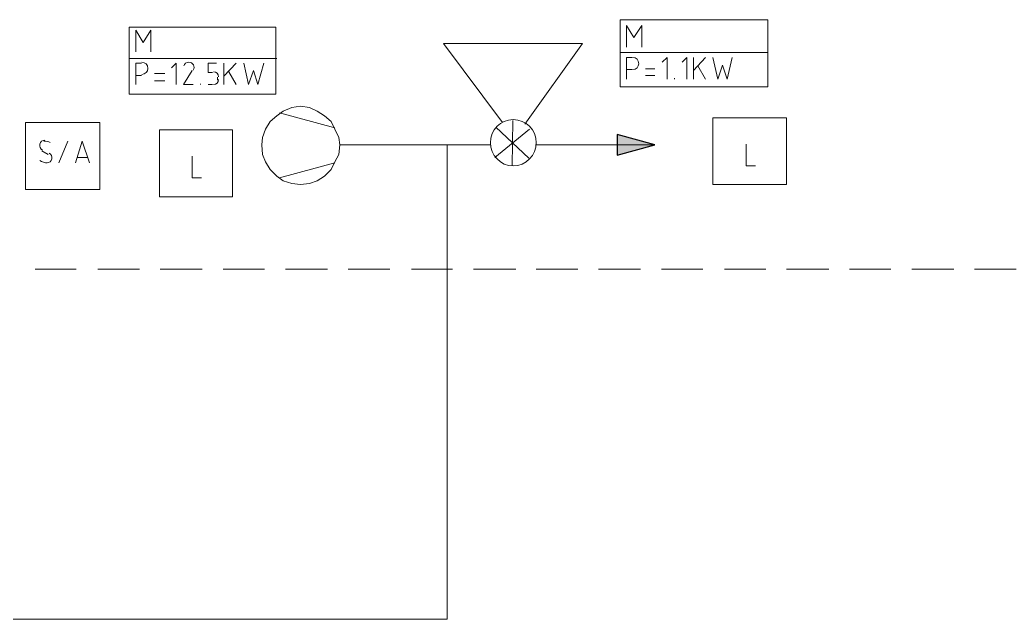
# Model space of a CAD drawing. Header units: millimetres. Extents: x 7 to 416, y 7 to 290.
# Drawn here: x 329.96 to 374.82, y 33.27 to 60.25 of the extents above; entities that cross this region are included whole.
import ezdxf

# ---------------------------------------------------------------- set-up
doc = ezdxf.new("R2010")
doc.units = ezdxf.units.MM
doc.header["$MEASUREMENT"] = 0
doc.layers.get('0').update_dxf_attribs({"linetype": 'CONTINUOUS'})

msp = doc.modelspace()

# ---------------------------------------------------------------- hatches: boundary and pattern name
at = {"true_color": 0x000007}
msp.add_hatch(color=0, dxfattribs=at).paths.add_polyline_path([(356.855, 55.083), (356.855, 54.156), (358.559, 54.619)])

# ---------------------------------------------------------------- linework, layer by layer
at = {"color": 0, "linetype": 'Continuous', "lineweight": 15, "true_color": 0x000005}
for points in [[(356.987, 57.234), (363.639, 57.234), (363.639, 60.245), (356.987, 60.245)], [(334.881, 56.903), (341.483, 56.903), (341.483, 59.914), (334.881, 59.914)]]:
    msp.add_lwpolyline(points, close=True, dxfattribs=at)
for points in [[(335.179, 58.806), (335.179, 59.782), (335.51, 59.236), (335.858, 59.782), (335.858, 58.806)], [(357.285, 59.021), (357.285, 59.997), (357.616, 59.451), (357.964, 59.997), (357.964, 59.021)], [(334.881, 58.508), (341.533, 58.508), (341.533, 58.508)], [(356.987, 58.773), (363.639, 58.773), (363.639, 58.773)], [(357.285, 57.581), (357.285, 58.558), (357.533, 58.558)], [(359.105, 57.581), (359.105, 58.558), (358.89, 58.342)], [(359.999, 57.581), (359.999, 58.558), (359.784, 58.342)], [(360.297, 57.581), (360.297, 58.558), (360.297, 58.558)], [(360.843, 58.558), (360.297, 57.962), (360.297, 57.962)], [(361.174, 58.558), (361.389, 57.581), (361.604, 58.21), (361.819, 57.581), (362.034, 58.558)], [(335.179, 57.333), (335.179, 58.293), (335.428, 58.293)], [(336.999, 57.333), (336.999, 58.293), (336.784, 58.094)], [(337.711, 57.962), (337.33, 57.333), (337.761, 57.333)], [(338.638, 57.879), (338.439, 57.879), (338.439, 58.293), (338.82, 58.293)], [(339.15, 57.333), (339.15, 58.293), (339.15, 58.293)], [(339.696, 58.293), (339.15, 57.714), (339.15, 57.714)], [(339.366, 57.912), (339.696, 57.333), (339.696, 57.333)], [(340.044, 58.293), (340.259, 57.333), (340.474, 57.962), (340.673, 57.333), (340.937, 58.293)], [(357.533, 58.011), (357.285, 58.011), (357.285, 58.011)], [(358.559, 58.045), (358.129, 58.045), (358.129, 58.045)], [(360.495, 58.177), (360.843, 57.581), (360.843, 57.581)], [(335.428, 57.747), (335.179, 57.747), (335.179, 57.747)], [(336.486, 57.829), (336.023, 57.829), (336.023, 57.829)], [(336.023, 57.499), (336.486, 57.499), (336.486, 57.499)], [(338.853, 57.532), (338.853, 57.664), (338.853, 57.664)], [(358.129, 57.747), (358.559, 57.747), (358.559, 57.747)], [(359.436, 57.581), (359.436, 57.631), (359.436, 57.631)], [(338.091, 57.333), (338.091, 57.366), (338.091, 57.366)], [(338.439, 57.333), (338.638, 57.333), (338.638, 57.333)]]:
    msp.add_lwpolyline(points, dxfattribs=at)
at = {"color": 0, "linetype": 'Continuous', "lineweight": 5, "true_color": 0x000007}
for points in [[(351.693, 55.629), (349.029, 59.186), (355.3, 59.186), (352.702, 55.546)], [(344.743, 54.619), (344.363, 54.619), (344.329, 54.95), (344.147, 55.331), (343.982, 55.678), (343.684, 55.927), (343.353, 56.142), (343.006, 56.307), (342.592, 56.357), (342.212, 56.307), (341.814, 56.142), (341.533, 55.927), (341.235, 55.678), (341.02, 55.331), (340.888, 54.95), (340.855, 54.619), (340.888, 54.189), (341.02, 53.858), (341.235, 53.511), (341.533, 53.213), (341.814, 52.998), (342.212, 52.882), (342.592, 52.832), (343.006, 52.882), (343.353, 52.998), (343.684, 53.213), (343.982, 53.511), (344.147, 53.858), (344.329, 54.189), (344.363, 54.619)], [(344.147, 55.381), (341.649, 56.059), (341.649, 56.059)], [(352.156, 55.712), (352.123, 53.676), (352.123, 53.676)], [(352.917, 55.331), (351.345, 54.057), (351.345, 54.057)], [(352.156, 54.702), (351.395, 55.414), (352.884, 54.024)], [(344.147, 53.809), (341.649, 53.13), (341.649, 53.13)]]:
    msp.add_lwpolyline(points, dxfattribs=at)
at = {"color": 0, "linetype": 'Continuous', "lineweight": 15, "true_color": 0x000006}
for points in [[(361.174, 52.832), (364.483, 52.832), (364.483, 55.844), (361.174, 55.844)], [(336.238, 52.286), (339.531, 52.286), (339.531, 55.298), (336.238, 55.298)]]:
    msp.add_lwpolyline(points, close=True, dxfattribs=at)
at = {"color": 0, "linetype": 'Continuous', "lineweight": 15, "true_color": 0x000003}
msp.add_lwpolyline([(330.215, 52.617), (333.558, 52.617), (333.558, 55.629), (330.215, 55.629)], close=True, dxfattribs=at)
for points in [[(331.705, 53.809), (332.118, 54.785), (332.118, 54.785)], [(332.466, 53.809), (332.764, 54.785), (333.094, 53.809)], [(330.943, 54.355), (331.225, 54.189), (331.225, 54.189)], [(333.012, 54.057), (332.548, 54.057), (332.548, 54.057)]]:
    msp.add_lwpolyline(points, dxfattribs=at)
at = {"color": 0, "linetype": 'Continuous', "lineweight": -2, "true_color": 0x000007}
msp.add_lwpolyline([(356.855, 55.083), (356.855, 54.156), (358.559, 54.619)], close=True, dxfattribs=at)
at = {"color": 0, "linetype": 'Continuous', "lineweight": 15, "true_color": 0x000007}
for points in [[(351.147, 54.619), (344.363, 54.619), (344.363, 54.619)], [(349.194, 54.619), (349.194, 33.275), (349.194, 33.275)], [(355.035, 54.619), (353.182, 54.619), (353.182, 54.619)], [(355.035, 54.619), (358.559, 54.619), (358.559, 54.619)], [(309.93, 45.122), (309.93, 33.275), (349.194, 33.275)]]:
    msp.add_lwpolyline(points, dxfattribs=at)
at = {"color": 0, "linetype": 'Continuous', "lineweight": 15, "true_color": 0x000006}
for points in [[(362.663, 54.653), (362.663, 53.676), (363.093, 53.676)], [(337.711, 54.107), (337.711, 53.13), (338.141, 53.13)]]:
    msp.add_lwpolyline(points, dxfattribs=at)
at = {"color": 0, "linetype": 'Continuous', "lineweight": 20, "true_color": 0xbababa}
for points in [[(330.646, 49.027), (332.499, 49.027), (332.499, 49.027)], [(333.475, 49.027), (335.345, 49.027), (335.345, 49.027)], [(336.271, 49.027), (338.174, 49.027), (338.174, 49.027)], [(339.117, 49.027), (340.971, 49.027), (340.971, 49.027)], [(341.914, 49.027), (343.817, 49.027), (343.817, 49.027)], [(344.743, 49.027), (346.613, 49.027), (346.613, 49.027)], [(347.589, 49.027), (349.442, 49.027), (349.442, 49.027)], [(350.385, 49.027), (352.288, 49.027), (352.288, 49.027)], [(353.215, 49.027), (355.085, 49.027), (355.085, 49.027)], [(356.011, 49.027), (357.914, 49.027), (357.914, 49.027)], [(358.857, 49.027), (360.71, 49.027), (360.71, 49.027)], [(361.687, 49.027), (363.556, 49.027), (363.556, 49.027)], [(364.483, 49.027), (366.386, 49.027), (366.386, 49.027)], [(367.329, 49.027), (369.182, 49.027), (369.182, 49.027)], [(370.125, 49.027), (372.028, 49.027), (372.028, 49.027)], [(372.955, 49.027), (374.824, 49.027), (374.824, 49.027)]]:
    msp.add_lwpolyline(points, dxfattribs=at)
at = {"color": 0, "linetype": 'Continuous', "lineweight": 15, "true_color": 0x000005}
for points in [[(335.444, 57.796), (335.593, 57.796), (335.725, 57.912), (335.725, 58.061), (335.725, 58.061), (335.725, 58.227), (335.593, 58.342), (335.444, 58.342)], [(337.761, 57.978), (337.81, 58.061), (337.81, 58.144), (337.777, 58.227), (337.777, 58.227), (337.727, 58.293), (337.645, 58.342), (337.562, 58.342)], [(357.567, 58.011), (357.715, 58.011), (357.831, 58.127), (357.831, 58.276), (357.831, 58.276), (357.831, 58.425), (357.715, 58.558), (357.567, 58.558)]]:
    msp.add_open_spline(points, degree=3, knots=[0, 0, 0, 0, 0.125, 0.125, 0.125, 0.125, 1, 1, 1, 1], dxfattribs=at)
for points in [[(337.562, 58.342), (337.463, 58.342), (337.363, 58.276), (337.347, 58.177)], [(338.902, 57.681), (338.902, 57.813), (338.803, 57.912), (338.671, 57.912)], [(338.671, 57.333), (338.803, 57.333), (338.902, 57.432), (338.902, 57.565)]]:
    msp.add_open_spline(points, degree=3, dxfattribs=at)
at = {"color": 0, "linetype": 'Continuous', "lineweight": 5, "true_color": 0x000007}
msp.add_open_spline([(353.215, 54.719), (353.215, 55.298), (352.752, 55.761), (352.172, 55.761), (352.172, 55.761), (351.61, 55.761), (351.147, 55.298), (351.147, 54.719), (351.147, 54.719), (351.147, 54.156), (351.61, 53.676), (352.172, 53.676), (352.172, 53.676), (352.752, 53.676), (353.215, 54.156), (353.215, 54.719)], degree=3, knots=[0, 0, 0, 0, 0.0625, 0.0625, 0.0625, 0.0625, 0.125, 0.125, 0.125, 0.125, 0.1875, 0.1875, 0.1875, 0.1875, 1, 1, 1, 1], dxfattribs=at)
at = {"color": 0, "linetype": 'Continuous', "lineweight": 15, "true_color": 0x000003}
for points in [[(331.076, 54.835), (330.977, 54.835), (330.877, 54.752), (330.861, 54.653), (330.861, 54.653), (330.828, 54.537), (330.877, 54.437), (330.977, 54.388)], [(331.175, 53.809), (331.274, 53.809), (331.374, 53.891), (331.39, 53.991), (331.39, 53.991), (331.423, 54.09), (331.374, 54.206), (331.274, 54.255)]]:
    msp.add_open_spline(points, degree=3, knots=[0, 0, 0, 0, 0.125, 0.125, 0.125, 0.125, 1, 1, 1, 1], dxfattribs=at)
for points in [[(331.324, 54.735), (331.241, 54.768), (331.142, 54.785), (331.043, 54.785)], [(330.861, 53.925), (330.96, 53.858), (331.076, 53.809), (331.192, 53.809)]]:
    msp.add_open_spline(points, degree=3, dxfattribs=at)

doc.saveas('drawing.dxf')
